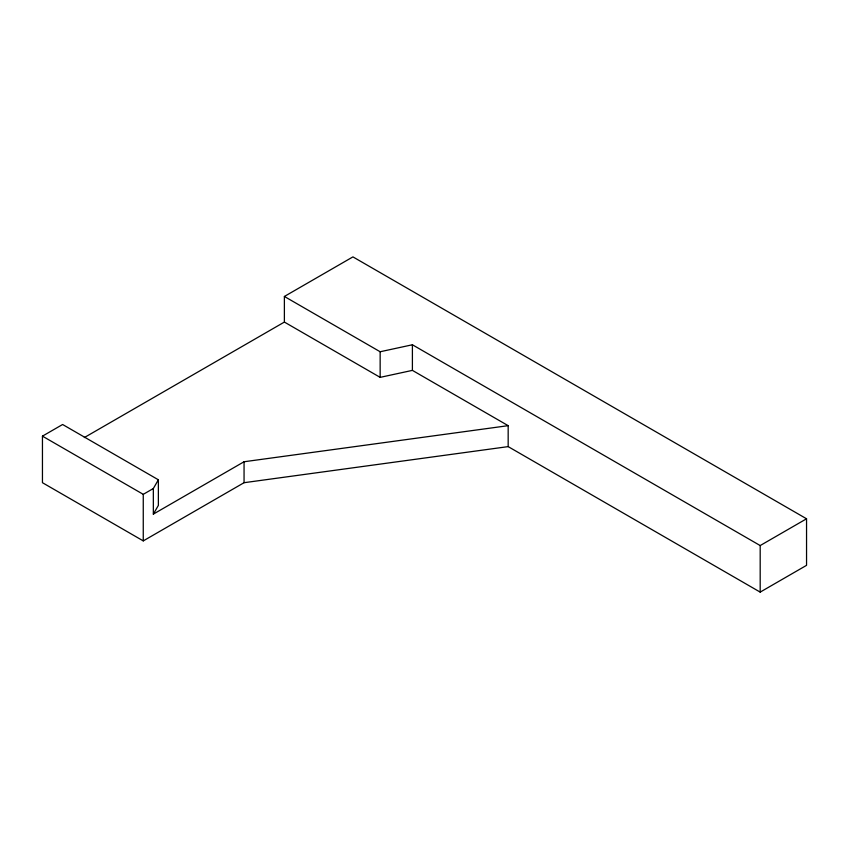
<?xml version="1.0" encoding="UTF-8"?>
<svg xmlns="http://www.w3.org/2000/svg" width="849" height="849" viewBox="0 0 849 849"><rect width="100%" height="100%" fill="white"/><g stroke="black" fill="none" stroke-linecap="round" stroke-linejoin="round"><path stroke-width="1.27" d="M42.45 436.142L143.258 494.341L153.34 488.515L158.37 479.791L62.614 424.5L42.45 436.142L42.45 482.699L143.258 540.898L244.056 482.699L508.169 446.616L760.184 592.114L806.55 565.338L806.55 518.781L352.929 256.886L284.383 296.46L284.383 322.068L84.327 437.564M153.34 488.515L153.34 514.123L158.37 505.399L158.37 479.791M153.34 514.123L244.056 461.75L508.169 425.667L508.169 446.616M284.383 296.46L380.15 351.751L412.402 344.768L760.184 545.557L806.55 518.781M284.383 322.068L380.15 377.359L412.402 370.376L508.169 425.667M760.184 545.557L760.184 592.114M412.402 344.768L412.402 370.376M380.15 351.751L380.15 377.359M244.056 461.75L244.056 482.699M143.258 494.341L143.258 540.898"/></g></svg>
